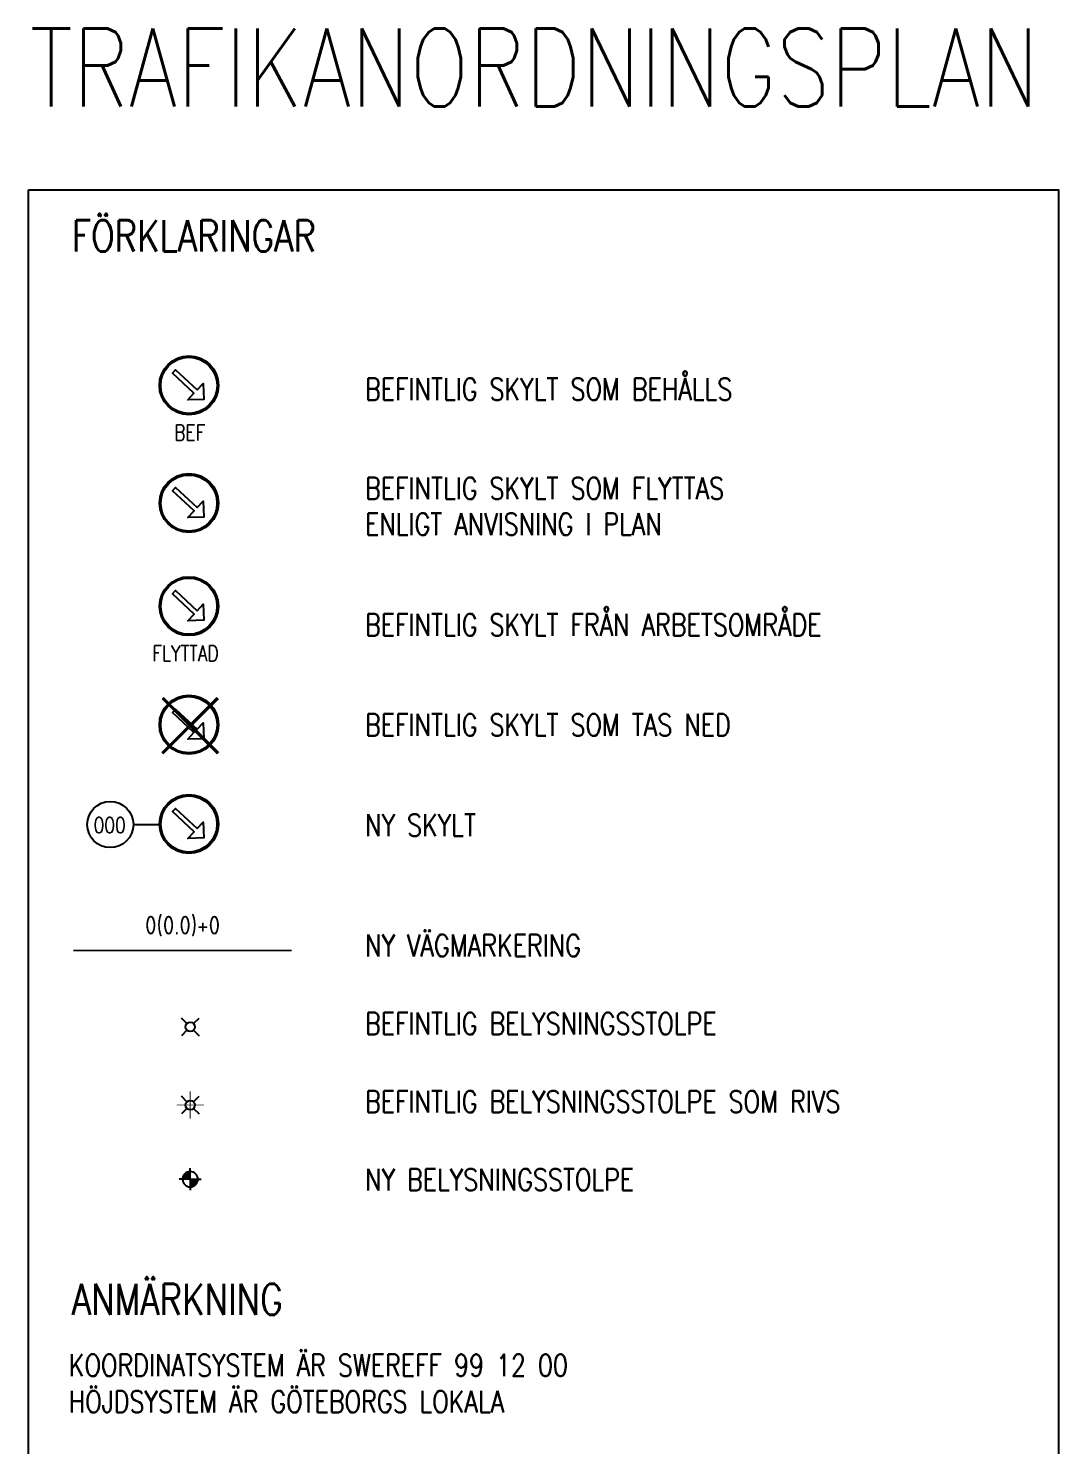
# Model space of a CAD drawing. Header units: metres. Extents: x 148128 to 148845, y 6395399 to 6395651.
# Drawn here: x 148812.1 to 148845.1, y 6395605.81 to 6395651.2 of the extents above; entities that cross this region are included whole.
import ezdxf

# ---------------------------------------------------------------- set-up
doc = ezdxf.new("R2010")
doc.units = ezdxf.units.M
doc.linetypes.add('33', pattern=[15, 7.5, -7.5])
for name, color, linetype in [('M-BEF-BELYSNINGSSOPLE-BORT', 1, 'Continuous'), ('M-BEF-STOLPAR-PRIMÄR', 4, 'Continuous'), ('M-BELYSNINGSSTOLPE', 1, 'Continuous'), ('M-FÖRKLARINGAR', 3, 'Continuous'), ('M-SKYLTAR', 3, 'Continuous')]:
    doc.layers.add(name, color=color, linetype=linetype)
doc.layers.add('M-RUTA-200', color=7, linetype='Continuous', plot=False)
doc.styles.add('ISO', font='iso.shx', dxfattribs={"height": 2.5})
doc.styles.add('SIMPLEX8', font='simplex.shx', dxfattribs={"width": 0.8})
pattern_1 = [(224.9999999982, (26965.2474268, 71504.0631581), (0.00157154482114, -0.00157154482124), [])]

# ---------------------------------------------------------------- blocks, each defined once
blk = doc.blocks.new('belysningsstolpe')
at = {"layer": 'M-BELYSNINGSSTOLPE'}
h = blk.add_hatch(dxfattribs=at)
h.set_pattern_fill('ANSI31', color=256, scale=0.0007, angle=180, style=0)
h.set_pattern_definition(pattern_1)
edge = h.paths.add_edge_path()
edge.add_line((0, 0), (0, 0.245))
edge.add_arc((0, 0), 0.245, 90, 180)
edge.add_line((-0.245, 0), (0, 0))
h = blk.add_hatch(dxfattribs=at)
h.set_pattern_fill('ANSI31', color=256, scale=0.0007, angle=180, style=0)
h.set_pattern_definition(pattern_1)
edge = h.paths.add_edge_path()
edge.add_arc((0, 0), 0.245, 270, 360)
edge.add_line((0.245, 0), (0, 0))
edge.add_line((0, 0), (0, -0.245))
for p, q in [((-0.245, 0), (-0.35, 0)), ((0, 0), (-0.245, 0)), ((0, 0.245), (0, 0.353)), ((0, 0), (0, 0.245)), ((0, 0), (0.245, 0)), ((0, 0), (0, -0.245)), ((0, -0.242), (0, -0.347)), ((0.245, 0), (0.35, 0))]:
    blk.add_line(p, q, dxfattribs=at)
for start, end in [(90, 180), (180, 270), (360, 90), (270, 360)]:
    blk.add_arc((0, 0), 0.245, start, end, dxfattribs=at)
blk = doc.blocks.new('RIVS')
at = {"color": 1, "const_width": 0.1, "flags": 128}
for points in [[(-1.24, -1.24), (1.24, 1.24)], [(-1.24, 1.24), (1.24, -1.24)]]:
    blk.add_lwpolyline(points, dxfattribs=at)
blk = doc.blocks.new('A$C51EF44D8')
at = {"layer": 'M-SKYLTAR'}
blk.add_lwpolyline([(-0.36, -0.65), (0.16, -1.15), (-1.12, -1.19), (-1.16, 0.09), (-0.63, -0.41), (0.99, 1.32), (1.25, 1.07)], close=True, dxfattribs=at)
for radius in [2.36, 2.25]:
    blk.add_circle((0, 0), radius, dxfattribs=at)

msp = doc.modelspace()

# ---------------------------------------------------------------- linework, layer by layer
at = {"layer": 'M-BEF-STOLPAR-PRIMÄR'}
for p, q in [((148817.181, 6395619.328), (148817.005, 6395619.504)), ((148817.393, 6395619.328), (148817.57, 6395619.504)), ((148817.181, 6395619.116), (148817.005, 6395618.939)), ((148817.393, 6395619.116), (148817.57, 6395618.939)), ((148817.181, 6395616.828), (148817.005, 6395617.004)), ((148817.181, 6395616.616), (148817.005, 6395616.439)), ((148817.393, 6395616.828), (148817.57, 6395617.004)), ((148817.393, 6395616.616), (148817.57, 6395616.439))]:
    msp.add_line(p, q, dxfattribs=at)
for centre in [(148817.287, 6395619.222), (148817.287, 6395616.722)]:
    msp.add_circle(centre, 0.15, dxfattribs=at)
at = {"layer": 'M-FÖRKLARINGAR', "color": 1}
for p, q in [((148816.388, 6395628.01), (148818.155, 6395629.778)), ((148816.388, 6395629.742), (148818.155, 6395627.975)), ((148816.405, 6395629.76), (148818.173, 6395627.992)), ((148816.405, 6395627.992), (148818.173, 6395629.76)), ((148816.423, 6395629.778), (148818.191, 6395628.01)), ((148816.423, 6395627.975), (148818.191, 6395629.742)), ((148815.467, 6395625.704), (148816.301, 6395625.704))]:
    msp.add_line(p, q, dxfattribs=at)
at = {"layer": 'M-FÖRKLARINGAR', "color": 4}
for points in [[(148817.507, 6395639.623), (148817.706, 6395639.835), (148817.722, 6395639.321), (148817.209, 6395639.305), (148817.408, 6395639.517), (148816.719, 6395640.163), (148816.818, 6395640.269)], [(148817.507, 6395628.755), (148817.706, 6395628.967), (148817.722, 6395628.453), (148817.209, 6395628.437), (148817.408, 6395628.649), (148816.719, 6395629.296), (148816.818, 6395629.402)]]:
    msp.add_lwpolyline(points, close=True, dxfattribs=at)
at = {"layer": 'M-FÖRKLARINGAR', "color": 1, "linetype": '33', "ltscale": 0.4, "const_width": 0.05}
msp.add_lwpolyline([(148813.54, 6395621.669), (148820.536, 6395621.669)], dxfattribs=at)
at = {"layer": 'M-FÖRKLARINGAR', "color": 4}
for centre, radius in [((148817.245, 6395639.769), 0.945), ((148817.245, 6395639.769), 0.901), ((148817.245, 6395628.901), 0.945), ((148817.245, 6395628.901), 0.901)]:
    msp.add_circle(centre, radius, dxfattribs=at)
at = {"layer": 'M-FÖRKLARINGAR'}
msp.add_circle((148814.728, 6395625.704), 0.739, dxfattribs=at)
at = {"layer": 'M-RUTA-200'}
msp.add_lwpolyline([(148812.104, 6395646.034), (148845.098, 6395646.034), (148845.098, 6395559.628), (148812.104, 6395559.628)], close=True, dxfattribs=at)

# ---------------------------------------------------------------- block references
at = {"layer": 'M-BEF-BELYSNINGSSOPLE-BORT', "xscale": 0.25, "yscale": 0.25, "zscale": 0.25, "rotation": 45}
msp.add_blockref('RIVS', (148817.287, 6395616.722), dxfattribs=at)
at = {"layer": 'M-BELYSNINGSSTOLPE', "lineweight": -3}
msp.add_blockref('belysningsstolpe', (148817.287, 6395614.347), dxfattribs=at)
at = {"layer": 'M-SKYLTAR', "xscale": 0.4, "yscale": 0.4, "zscale": 0.4, "rotation": 90}
for p in [(148817.245, 6395635.999), (148817.245, 6395632.698), (148817.245, 6395625.722)]:
    msp.add_blockref('A$C51EF44D8', p, dxfattribs=at)

# ---------------------------------------------------------------- texts
at = {"layer": 'M-FÖRKLARINGAR', "color": 7, "style": 'SIMPLEX8', "width": 0.8}
for s, p in [('FÖRKLARINGAR', (148813.496, 6395644.057)), ('FÖRKLARINGAR', (148813.496, 6395644.057)), ('ANMÄRKNING', (148813.496, 6395609.999))]:
    msp.add_text(s, height=1, dxfattribs=at).set_placement(p)
at = {"layer": 'M-FÖRKLARINGAR', "style": 'SIMPLEX8', "width": 0.8}
for s, p in [('BEFINTLIG SKYLT SOM BEHÅLLS', (148822.888, 6395639.297)), ('BEFINTLIG SKYLT SOM FLYTTAS', (148822.888, 6395636.124)), ('ENLIGT ANVISNING I PLAN', (148822.888, 6395634.976)), ('BEFINTLIG SKYLT FRÅN ARBETSOMRÅDE', (148822.888, 6395631.75)), ('BEFINTLIG SKYLT SOM TAS NED', (148822.888, 6395628.546)), ('NY SKYLT', (148822.888, 6395625.334)), ('NY VÄGMARKERING', (148822.888, 6395621.481)), ('BEFINTLIG BELYSNINGSSTOLPE', (148822.888, 6395618.981)), ('BEFINTLIG BELYSNINGSSTOLPE SOM RIVS', (148822.888, 6395616.481)), ('NY BELYSNINGSSTOLPE', (148822.888, 6395613.981))]:
    msp.add_text(s, height=0.7, dxfattribs=at).set_placement(p)
at = {"layer": 'M-FÖRKLARINGAR', "color": 4, "style": 'SIMPLEX8', "width": 0.8}
for s, p in [('BEF', (148816.775, 6395638.007)), ('FLYTTAD', (148816.075, 6395630.937))]:
    msp.add_text(s, height=0.5, dxfattribs=at).set_placement(p)
at = {"layer": 'M-FÖRKLARINGAR', "color": 1, "style": 'ISO'}
msp.add_text('0(0.0)+0', height=0.6, dxfattribs=at).set_placement((148815.84, 6395622.183))
at = {"layer": 'M-FÖRKLARINGAR', "color": 1, "insert": (148815.224, 6395625.436), "char_height": 0.5, "attachment_point": 9, "line_spacing_factor": 0.84, "style": 'SIMPLEX8'}
msp.add_mtext('\\A1;000', dxfattribs=at)
at = {"layer": 'M-FÖRKLARINGAR', "insert": (148813.4, 6395608.738), "char_height": 0.7, "width": 21.35745, "attachment_point": 1, "style": 'SIMPLEX8'}
msp.add_mtext('KOORDINATSYSTEM ÄR SWEREFF 99 12 00\\PHÖJDSYSTEM ÄR GÖTEBORGS LOKALA', dxfattribs=at)
at = {"layer": 'M-RUTA-200', "color": 3, "lineweight": -3, "ltscale": 0.8, "style": 'SIMPLEX8', "width": 0.8}
msp.add_text('TRAFIKANORDNINGSPLAN', height=2.5, dxfattribs=at).set_placement((148812.152, 6395648.704))

doc.saveas('drawing.dxf')
